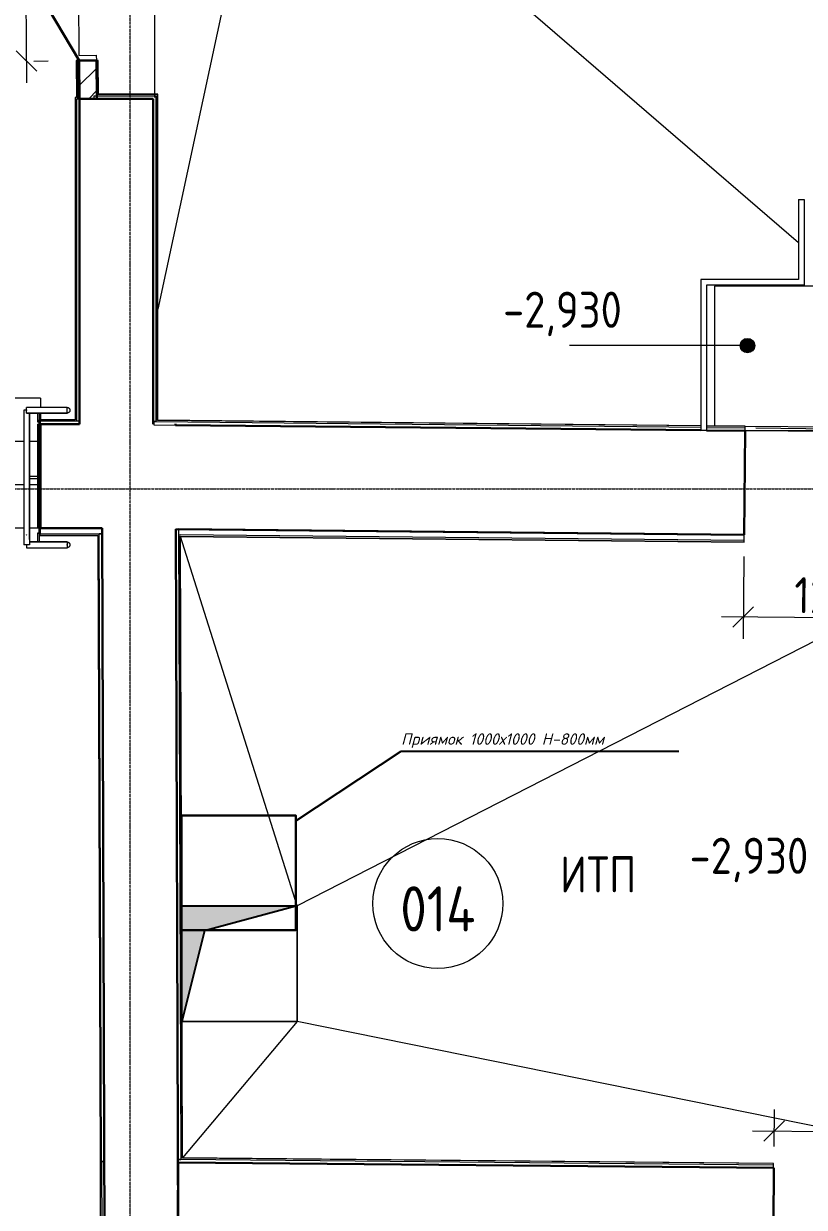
# Model space of a CAD drawing. Header units: millimetres. Extents: x 504091 to 2165846, y 135022 to 442887.
# Drawn here: x 1651934 to 1657337, y 323345 to 331539 of the extents above; entities that cross this region are included whole.
import ezdxf
from ezdxf import colors
from ezdxf.entities.mleader import LeaderData, LeaderLine
from ezdxf.math import Vec2, Vec3

# ---------------------------------------------------------------- set-up
doc = ezdxf.new("R2010")
doc.units = ezdxf.units.MM
doc.linetypes.add('ADSK_Линия сетки', pattern=[25, 20, -2.5, 0, -2.5])
doc.linetypes.add('осеваяX2', pattern=[4, 2.5, -0.5, 0.5, -0.5])
doc.layers.get('Defpoints').update_dxf_attribs({"color": 255})
for name, color, linetype, lineweight in [('Аннотация', 7, 'Continuous', 9), ('Двери', 7, 'Continuous', 20), ('Лестницы', 7, 'Continuous', 18), ('Марки помещений', 7, 'Continuous', 20), ('Ограждение', 7, 'Continuous', 18), ('Оси', 165, 'осеваяX2', 13), ('отметки', 7, 'Continuous', 20), ('Перекрытие', 7, 'Continuous', 18), ('размеры', 7, 'Continuous', 9), ('Стены внутренние', 7, 'Continuous', 18), ('Стены наружные', 7, 'Continuous', 18), ('Стены несущие', 7, 'Continuous', 30), ('Стены отделка', 7, 'Continuous', 30), ('Стены штриховка', 7, 'Continuous', 18)]:
    doc.layers.add(name, color=color, linetype=linetype, lineweight=lineweight)
doc.layers.add('Линии', color=7, linetype='Continuous', lineweight=9, true_color=0x00a600)
doc.layers.add('Штриховка', color=252, linetype='Continuous')
doc.styles.add('GOST Common', font='GOST_Common.ttf', dxfattribs={"width": 0.9, "height": 350})
doc.styles.add('GOST Common_1', font='GOST_Common.ttf', dxfattribs={"width": 0.9, "height": 250})
doc.styles.add('GOST Common_2', font='GOST_Common.ttf', dxfattribs={"width": 0.9, "height": 200})
doc.styles.add('GOST Common_4', font='GOST_Common.ttf', dxfattribs={"width": 0.9, "height": 200})
doc.styles.get("Standard").update_dxf_attribs({"font": 'arial.ttf'})
doc.dimstyles.new('ADSK_Основной_2_5_мм', dxfattribs={"dimscale": 304.8, "dimtxt": 251.428749, "dimasz": 0.463911, "dimexe": 0.492126, "dimexo": 0.492126, "dimgap": 0.098425, "dimtad": 1, "dimdec": 3, "dimrnd": 0.001, "dimdsep": 46, "dimtxsty": 'GOST Common_1', "dimblk1": 'OBLIQUE', "dimblk2": 'OBLIQUE', "dimsah": 1, "dimcen": 0.09, "dimdle": 0.492126, "dimazin": 2, "dimtfac": 1, "dimtdec": 4, "dimtix": 1, "dimtmove": 0, "dimatfit": 3, "dimfxl": 0, "dimtvp": 1, "dimtolj": 1, "dimtzin": 0, "dimlwd": 20, "dimlwe": 20, "dimarcsym": 0})
doc.dimstyles.new('ADSK_Основной_2_5_мм_Округление_до_1_мм', dxfattribs={"dimscale": 304.8, "dimtxt": 251.428749, "dimasz": 0.463911, "dimexe": 0.492126, "dimexo": 0.492126, "dimgap": 0.098425, "dimtad": 1, "dimdec": 0, "dimdsep": 46, "dimtxsty": 'GOST Common_1', "dimblk1": 'OBLIQUE', "dimblk2": 'OBLIQUE', "dimsah": 1, "dimcen": 0.09, "dimdle": 0.492126, "dimazin": 2, "dimtfac": 1, "dimtdec": 4, "dimtix": 1, "dimtmove": 0, "dimatfit": 3, "dimfxl": 0, "dimtvp": 1, "dimtolj": 1, "dimtzin": 0, "dimlwd": 20, "dimlwe": 20, "dimarcsym": 0})
doc.dimstyles.new('ADSK_Основной_2_мм', dxfattribs={"dimscale": 304.8, "dimtxt": 201.142999, "dimasz": 0.463911, "dimexe": 0.492126, "dimexo": 0.492126, "dimgap": 0.098425, "dimtad": 1, "dimrnd": 0.01, "dimdsep": 46, "dimtxsty": 'GOST Common_4', "dimblk1": 'OBLIQUE', "dimblk2": 'OBLIQUE', "dimsah": 1, "dimcen": 0.09, "dimdle": 0.492126, "dimazin": 2, "dimtfac": 1, "dimtdec": 4, "dimtix": 1, "dimtmove": 0, "dimatfit": 3, "dimfxl": 0, "dimtvp": 1, "dimtolj": 1, "dimtzin": 0, "dimlwd": 20, "dimlwe": 20, "dimarcsym": 0})

# ---------------------------------------------------------------- blocks, each defined once
blk = doc.blocks.new('AC_Дверь_Однопольная_Стальная - 1000х2100Н Д35п-металлическая-6961980-План подвала')
at = {"layer": 'Двери', "lineweight": 30}
blk.add_line((-535, 60), (391.6, 595), dxfattribs=at)
blk = doc.blocks.new('Ограждение - Ограждение-3193906-План подвала')
at = {"layer": 'Ограждение'}
for p, q in [((53474.9, 22249.6), (53514.9, 22249.6)), ((53474.9, 22249.6), (53474.9, 21695)), ((53514.9, 22249.6), (53514.9, 21655)), ((52797.8, 21695), (52797.8, 20649.6)), ((53474.9, 21695), (52797.8, 21695)), ((52837.8, 21655), (52837.8, 20649.6)), ((53514.9, 21655), (52837.8, 21655)), ((52837.8, 20649.6), (52797.8, 20649.6))]:
    blk.add_line(p, q, dxfattribs=at)
blk = doc.blocks.new('Тип перил - Перила_Внутренний_-6527315-План подвала')
at = {"layer": 'Ограждение'}
for p, q in [((48111.9, 20790.1), (48111.9, 19896.1)), ((48130.1, 20790.1), (48131.9, 20790.1)), ((48411.9, 20810.1), (48131.9, 20810.1)), ((48131.9, 20792.4), (48131.9, 20787.8)), ((48131.9, 20770.1), (48411.9, 20770.1)), ((48151.9, 19896.1), (48151.9, 20770.1)), ((48411.9, 20787.8), (48411.9, 20792.4)), ((48131.9, 19858.1), (48131.9, 19855.8)), ((48131.9, 19838.1), (48411.9, 19838.1)), ((48411.9, 19878.1), (48151.9, 19878.1)), ((48411.9, 19855.8), (48411.9, 19860.4))]:
    blk.add_line(p, q, dxfattribs=at)
at = {"layer": 'Ограждение', "flags": 128}
blk.add_lwpolyline([(48134, 19926.4), (48131.9, 19926.6), (48129.8, 19926.4)], dxfattribs=at)
blk = doc.blocks.new('Тип перил - D40-V2-План подвала')
at = {"layer": 'Ограждение', "flags": 128}
for points in [[(0, 20), (0.8, 20), (1.6, 19.9), (2.4, 19.9), (3.2, 19.7), (4, 19.6), (4.8, 19.4), (5.5, 19.2), (6.3, 19), (7, 18.7), (7.8, 18.4), (8.5, 18.1), (9.2, 17.7), (9.9, 17.4), (10.6, 16.9), (11.3, 16.5), (11.9, 16), (12.6, 15.6), (13.2, 15), (13.8, 14.5), (14.3, 13.9), (14.9, 13.3), (15.4, 12.7), (15.9, 12.1), (16.4, 11.5), (16.8, 10.8), (17.2, 10.1), (17.6, 9.4), (18, 8.7), (18.3, 8), (18.6, 7.2), (18.9, 6.5), (19.2, 5.7), (19.4, 5), (19.6, 4.2), (19.7, 3.4), (19.8, 2.6), (19.9, 1.8), (20, 1), (20, 0.2), (20, 0)], [(20, 0), (20, -0.8), (19.9, -1.6), (19.9, -2.4), (19.7, -3.2), (19.6, -4), (19.4, -4.8), (19.2, -5.5), (19, -6.3), (18.7, -7), (18.4, -7.8), (18.1, -8.5), (17.7, -9.2), (17.4, -9.9), (16.9, -10.6), (16.5, -11.3), (16, -11.9), (15.6, -12.6), (15, -13.2), (14.5, -13.8), (13.9, -14.3), (13.3, -14.9), (12.7, -15.4), (12.1, -15.9), (11.5, -16.4), (10.8, -16.8), (10.1, -17.2), (9.4, -17.6), (8.7, -18), (8, -18.3), (7.2, -18.6), (6.5, -18.9), (5.7, -19.2), (5, -19.4), (4.2, -19.6), (3.4, -19.7), (2.6, -19.8), (1.8, -19.9), (1, -20), (0.2, -20), (0, -20)]]:
    blk.add_lwpolyline(points, dxfattribs=at)
blk = doc.blocks.new('Тип перил - Перила_Внутренний_-V3-План подвала')
at = {"layer": 'Ограждение'}
for p, q in [((48131.9, 20790.1), (48111.9, 20790.1)), ((48111.9, 20790.1), (48111.9, 19858.1)), ((48131.9, 20770.1), (48131.9, 20810.1)), ((48411.9, 20810.1), (48131.9, 20810.1)), ((48411.9, 20770.1), (48131.9, 20770.1)), ((48151.9, 20770.1), (48151.9, 19858.1)), ((48411.9, 20770.1), (48411.9, 20810.1)), ((48151.9, 19858.1), (48111.9, 19858.1)), ((48131.9, 19858.1), (48131.9, 19838.1)), ((48131.9, 19838.1), (48411.9, 19838.1)), ((48151.9, 19878.1), (48411.9, 19878.1)), ((48411.9, 19878.1), (48411.9, 19838.1))]:
    blk.add_line(p, q, dxfattribs=at)
blk = doc.blocks.new('ADSK_Ограждение_Опоры_Г_образная - D15 высота60 консоль80-V4-План подвала')
at = {"layer": 'Ограждение'}
for p, q in [((-7.5, 66), (-7.5, 20)), ((0, 80), (-3.3, 80)), ((7.5, 80), (0, 80)), ((7.5, 20), (7.5, 80))]:
    blk.add_line(p, q, dxfattribs=at)
blk = doc.blocks.new('ADSK_Ограждение_Опоры_Г_образная - D15 высота60 консоль80-V9-План подвала')
at = {"layer": 'Ограждение'}
for p, q in [((-7.5, 76), (-7.5, 20)), ((7.5, 20), (7.5, 76))]:
    blk.add_line(p, q, dxfattribs=at)
blk = doc.blocks.new('ADSK_Ограждение_Опоры_Г_образная - D15 высота60 консоль80-V10-План подвала')
at = {"layer": 'Ограждение'}
for p, q in [((-7.5, 80), (-7.5, 20)), ((0, 80), (-7.5, 80)), ((3.2, 80), (0, 80)), ((7.5, 20), (7.5, 76))]:
    blk.add_line(p, q, dxfattribs=at)
blk = doc.blocks.new('_Oblique')
at = {"color": 0, "linetype": 'ByBlock', "lineweight": -2}
blk.add_line((-0.5, -0.5), (0.5, 0.5), dxfattribs=at)
blk = doc.blocks.new('*D4354')
at = {"layer": 'Defpoints', "color": 0, "lineweight": 20, "transparency": 16777216}
for p in [(1651843.6, 332349.4), (1651943.5, 332350.4), (1651854.2, 331279.5)]:
    blk.add_point(p, dxfattribs=at)
at = {"layer": 'размеры', "color": 0, "lineweight": 20, "transparency": 16777216}
for p, q in [((1651955.6, 331130.5), (1651942, 332500.4)), ((1651993.5, 332350.9), (1652093.5, 332351.9)), ((1652004.2, 331280.9), (1652104.1, 331281.9))]:
    blk.add_line(p, q, dxfattribs=at)
at = {"layer": 'размеры', "color": 0, "lineweight": 20, "transparency": 16777216, "xscale": 141.4, "yscale": 141.4, "zscale": 141.4}
for p, rotation in [((1651943.5, 332350.4), 90.56892772826068), ((1651954.2, 331280.4), 270.5689277282607)]:
    blk.add_blockref('_Oblique', p, dxfattribs=dict(at, rotation=rotation))
at = {"layer": 'размеры', "color": 0, "lineweight": 20, "transparency": 16777216, "insert": (1652078.8, 331816.7), "char_height": 200, "width": 560.473, "attachment_point": 5, "rotation": 270.56893, "style": 'GOST Common_4'}
blk.add_mtext('\\A1;1070', dxfattribs=at)
blk = doc.blocks.new('*D4368')
at = {"layer": 'Defpoints', "color": 0, "lineweight": 20, "transparency": 16777216}
for p in [(1656920, 328001.3), (1658179.9, 327988.6), (1656914.3, 327431.8)]:
    blk.add_point(p, dxfattribs=at)
at = {"layer": 'размеры', "color": 0, "lineweight": 20, "transparency": 16777216}
for p, q in [((1656918.5, 327851.4), (1656912.7, 327281.8)), ((1658178.4, 327838.6), (1658172.7, 327269.1)), ((1658324.2, 327417.6), (1656764.3, 327433.3))]:
    blk.add_line(p, q, dxfattribs=at)
at = {"layer": 'размеры', "color": 0, "lineweight": 20, "transparency": 16777216, "xscale": 141.4, "yscale": 141.4, "zscale": 141.4}
for p, rotation in [((1656914.3, 327431.8), 179.4218571244498), ((1658174.2, 327419.1), 359.4218571244497)]:
    blk.add_blockref('_Oblique', p, dxfattribs=dict(at, rotation=rotation))
at = {"layer": 'размеры', "color": 0, "lineweight": 20, "transparency": 16777216, "insert": (1657545.8, 327580.5), "char_height": 250, "width": 700.591, "attachment_point": 5, "rotation": 359.42186, "style": 'GOST Common_1'}
blk.add_mtext('\\A1;1260', dxfattribs=at)
blk = doc.blocks.new('*D4369')
at = {"layer": 'Defpoints', "color": 0, "lineweight": 20, "transparency": 16777216}
for p in [(1658274.5, 323862.4), (1657126.1, 323617.7), (1658272.1, 323606.9)]:
    blk.add_point(p, dxfattribs=at)
at = {"layer": 'размеры', "color": 0, "lineweight": 20, "transparency": 16777216}
for p, q in [((1657127.6, 323767.6), (1657130, 324023.2)), ((1658273.6, 323756.8), (1658276, 324012.4)), ((1656978.6, 323874.6), (1658424.5, 323861))]:
    blk.add_line(p, q, dxfattribs=at)
at = {"layer": 'размеры', "color": 0, "lineweight": 20, "transparency": 16777216, "xscale": 141.4, "yscale": 141.4, "zscale": 141.4}
for p, rotation in [((1657128.6, 323873.2), 179.4599372428401), ((1658274.5, 323862.4), 359.45993724284)]:
    blk.add_blockref('_Oblique', p, dxfattribs=dict(at, rotation=rotation))
at = {"layer": 'размеры', "color": 0, "lineweight": 20, "transparency": 16777216, "insert": (1657703, 324022.8), "char_height": 250, "width": 669.908, "attachment_point": 5, "rotation": 359.45994, "style": 'GOST Common_1'}
blk.add_mtext('\\A1;1146', dxfattribs=at)
blk = doc.blocks.new('оси')
at = {"layer": 'Оси', "linetype": 'ADSK_Линия сетки'}
for p, q in [((55350, -2196.5), (55350, 46378)), ((-3614.3, 22400), (62615.4, 22400))]:
    blk.add_line(p, q, dxfattribs=at)

msp = doc.modelspace()

# ---------------------------------------------------------------- hatches: boundary and pattern name
at = {"layer": 'отметки'}
h = msp.add_hatch(color=256, dxfattribs=at)
edge = h.paths.add_edge_path()
edge.add_arc((1656943.1586, 329310.4496), 50, 0, 360)
at = {"layer": 'Стены внутренние', "lineweight": 9}
h = msp.add_hatch(dxfattribs=at)
h.set_pattern_fill('FP_2', color=256, style=0, pattern_type=2)
h.set_pattern_definition([(45, (1603821.75, 308073.24), (-235.7317, 235.7317), []), (45, (1603978.9, 308073.24), (-235.7317, 235.7317), [])])
h.paths.add_polyline_path([(1652319.3388, 331019.0604), (1652419.3388, 331020.0534), (1652419.3388, 331039.0604), (1652439.1461, 331039.0604), (1652436.354, 331285.2354), (1652316.7074, 331284.0473)])
h.paths.add_polyline_path([(1652306.0829, 332353.9945), (1652426.077, 332355.1861), (1652404.0324, 334575.1877), (1652284.0265, 334575.1877), (1652293.6553, 333605.5112)])
at = {"layer": 'Штриховка'}
h = msp.add_hatch(color=256, dxfattribs=at)
h.dxf.hatch_style = 1
h.paths.add_polyline_path([(1653027.4879, 324632.5275), (1653027.4879, 325432.5275), (1653827.4879, 325432.5275), (1653185.4835, 325260.5029)])

# ---------------------------------------------------------------- linework, layer by layer
at = {"color": 1, "lineweight": 30}
msp.add_lwpolyline([(1653025.2114, 326057.5765), (1653817.984, 326057.5765), (1653817.984, 325264.8038), (1653025.2114, 325264.8038)], close=True, dxfattribs=at)
at = {"layer": 'Лестницы'}
for p, q in [((1652049.9384, 328947.333), (1650309.9384, 328947.333)), ((1652049.9384, 328947.333), (1650309.9384, 328947.333)), ((1652049.9384, 328947.333), (1652049.9384, 328883.333)), ((1652049.9384, 328843.333), (1652049.9384, 328797.333)), ((1651933.6511, 328647.333), (1650424.7523, 328647.333)), ((1651933.6511, 328647.333), (1650424.7523, 328647.333)), ((1652029.6511, 328647.333), (1651973.6511, 328647.333)), ((1652029.6511, 328647.333), (1651973.6511, 328647.333)), ((1651933.6511, 328347.333), (1650424.7523, 328347.333)), ((1651933.6511, 328347.333), (1650424.7523, 328347.333)), ((1652029.6511, 328347.333), (1651973.6511, 328347.333)), ((1652029.6511, 328347.333), (1651973.6511, 328347.333)), ((1651933.6511, 328047.333), (1650424.7523, 328047.333)), ((1652029.6511, 328047.333), (1651973.6511, 328047.333))]:
    msp.add_line(p, q, dxfattribs=at)
at = {"layer": 'Линии', "color": 7}
for p, q in [((1652838.0464, 333228.6319), (1652838.0464, 331028.6319)), ((1653027.4879, 325432.5275), (1653827.4879, 325432.5275)), ((1653827.4879, 325432.5275), (1653827.4879, 324632.5275)), ((1653827.4879, 324632.5275), (1653027.4879, 324632.5275))]:
    msp.add_line(p, q, dxfattribs=at)
msp.add_circle((1654800.1381, 325448.2529), 450, dxfattribs=at)
at = {"layer": 'отметки', "lineweight": 20}
msp.add_line((1656943.1586, 329310.4496), (1655711.9796, 329310.4496), dxfattribs=at)
at = {"layer": 'отметки'}
msp.add_circle((1656943.1586, 329310.4496), 50, dxfattribs=at)
at = {"layer": 'Перекрытие'}
for p, q in [((1653638.0464, 333178.6319), (1652861.3388, 329563.9186)), ((1657296.6533, 330021.2637), (1653638.0464, 333178.6319)), ((1652306.4304, 332318.9963), (1652316.3599, 331319.0456)), ((1652316.3599, 331319.0456), (1652436.354, 331320.2371)), ((1652436.354, 331320.2371), (1652436.7015, 331285.2388)), ((1657484.5413, 329722.8293), (1656715.5283, 329722.8293)), ((1656715.5283, 329722.8293), (1656715.5283, 328755.4508)), ((1656926.4201, 328722.8293), (1658180.6178, 328722.8293)), ((1651933.6511, 328047.333), (1650424.7523, 328047.333)), ((1652029.6511, 328047.333), (1651973.6511, 328047.333)), ((1653006.0431, 328040.6721), (1652985.9851, 328040.8726)), ((1653827.4879, 325432.5275), (1653018.1777, 327988.7193)), ((1658709.8499, 327931.2855), (1653827.4879, 325432.5275)), ((1653827.4879, 325432.5275), (1653027.4879, 325432.5275)), ((1653827.4879, 324632.5275), (1653827.4879, 325432.5275)), ((1653027.4879, 324632.5275), (1653827.4879, 324632.5275)), ((1653827.4879, 324632.5275), (1653033.8411, 323688.2292)), ((1658744.7821, 323634.397), (1653827.4879, 324632.5275)), ((1653001.9563, 323656.5283), (1653003.111, 323656.5174))]:
    msp.add_line(p, q, dxfattribs=at)
at = {"layer": 'Стены внутренние'}
for p, q in [((1658180.4749, 328708.6667), (1656927.2664, 328721.3126)), ((1657001.3896, 328740.5657), (1658001.3387, 328730.4753))]:
    msp.add_line(p, q, dxfattribs=at)
at = {"layer": 'Стены наружные'}
msp.add_line((1656926.7278, 328753.3197), (1658180.7978, 328740.665), dxfattribs=at)
at = {"layer": 'Стены несущие'}
for p, q in [((1652436.7015, 331285.2388), (1652316.7074, 331284.0473)), ((1652316.7074, 331284.0473), (1652319.3388, 331019.0604)), ((1652436.7015, 331285.2388), (1652439.3328, 331020.2519)), ((1652319.3388, 331019.0604), (1652439.3328, 331020.2519)), ((1652829.3388, 331019.0604), (1652319.3388, 331019.0604)), ((1652319.3388, 331019.0604), (1652319.3388, 328767.333)), ((1652829.3388, 328767.333), (1652829.3388, 331019.0604)), ((1652319.3388, 328767.333), (1652049.6511, 328767.333)), ((1652049.6511, 328767.333), (1652049.6511, 328047.333)), ((1652983.3642, 328761.1099), (1652983.3351, 328769.1103)), ((1656619.5583, 328724.4176), (1652983.3642, 328761.1099)), ((1656927.2664, 328721.3126), (1656659.5583, 328724.014)), ((1656920.0014, 328001.3493), (1656927.2664, 328721.3126)), ((1652049.6511, 328047.333), (1652475.9606, 328047.333)), ((1652475.9606, 328047.333), (1652494.0028, 323093.7226)), ((1652985.9869, 328041.0468), (1656920.0014, 328001.3493)), ((1653003.9994, 323095.5801), (1652985.9869, 328041.0468)), ((1656920.0014, 328001.3493), (1653005.9907, 328040.8449)), ((1653003.111, 323656.5174), (1652999.5292, 323276.5343)), ((1657126.1468, 323617.6531), (1653003.111, 323656.5174)), ((1657122.5651, 323237.67), (1657126.1468, 323617.6531))]:
    msp.add_line(p, q, dxfattribs=at)
at = {"layer": 'Стены отделка', "lineweight": 9}
for p, q in [((1652306.7079, 331283.948), (1652296.7084, 331283.8487)), ((1652296.7084, 331283.8487), (1652299.2385, 331029.0604)), ((1652309.3383, 331019.0604), (1652306.7079, 331283.948)), ((1652448.7009, 331285.358), (1652436.7015, 331285.2388)), ((1652451.0275, 331051.0604), (1652448.7009, 331285.358)), ((1652419.3388, 331039.0604), (1652419.3388, 331019.0604)), ((1652419.3388, 331039.0604), (1652849.3388, 331039.0604)), ((1652859.3388, 331051.0604), (1652451.0275, 331051.0604)), ((1652849.3388, 331039.0604), (1652849.3388, 328782.4633)), ((1652861.3388, 328794.3429), (1652861.3388, 331049.0604)), ((1652289.3388, 331029.0604), (1652289.3388, 328797.333)), ((1652299.2385, 331029.0604), (1652289.3388, 331029.0604)), ((1652299.3388, 331019.0604), (1652299.3388, 328787.333)), ((1652299.3388, 331019.0604), (1652319.3388, 331019.0604)), ((1652029.6511, 328767.333), (1652049.6511, 328767.333)), ((1652029.6511, 328767.333), (1652029.6511, 328047.333)), ((1652039.6511, 328797.333), (1652039.6511, 328007.333)), ((1652289.3388, 328797.333), (1652039.6511, 328797.333)), ((1652319.3388, 328787.333), (1652039.6511, 328787.333)), ((1652829.3388, 328787.333), (1652849.3388, 328787.333)), ((1652834.6271, 328782.6118), (1652834.4252, 328762.6128)), ((1652834.4252, 328762.6128), (1652983.3642, 328761.1099)), ((1652849.3388, 328782.4633), (1652834.6271, 328782.6118)), ((1656619.5583, 328756.4193), (1652861.3388, 328794.3429)), ((1656926.7278, 328753.3197), (1656659.5583, 328756.0156)), ((1656926.6067, 328741.3203), (1656926.7278, 328753.3197)), ((1656926.4049, 328721.3213), (1656926.6067, 328741.3203)), ((1652049.6511, 328047.333), (1652029.6511, 328047.333)), ((1652039.6511, 328007.333), (1652475.9606, 328007.333)), ((1652044.6511, 328007.333), (1652044.6511, 327997.333)), ((1652471.9285, 323663.1879), (1652455.9605, 328007.333)), ((1652475.9606, 328007.333), (1652455.9607, 328007.2595)), ((1652475.9606, 328007.333), (1652475.9606, 328047.333)), ((1652491.9284, 323663.2614), (1652475.9606, 328007.333)), ((1653005.9885, 328040.6266), (1652985.9887, 328040.5538)), ((1653005.9907, 328040.8449), (1653005.5871, 328000.8469)), ((1653005.9885, 328040.6266), (1653021.8843, 323676.3414)), ((1652044.6511, 327997.333), (1652445.9972, 327997.333)), ((1652445.9972, 327997.333), (1652461.9286, 323663.1519)), ((1653005.5871, 328000.8469), (1653016.1339, 328000.7405)), ((1653033.8411, 323688.2292), (1653018.1777, 327988.7193)), ((1653018.1777, 327988.7193), (1656919.4767, 327949.3519)), ((1656919.4767, 327949.3519), (1656920.0014, 328001.3493)), ((1652461.9286, 323663.1521), (1652464.003, 323093.6133)), ((1652471.9285, 323663.1879), (1652491.9284, 323663.2614)), ((1652491.9284, 323663.2614), (1652471.9285, 323663.1885)), ((1653001.8835, 323676.5112), (1653021.8834, 323676.584)), ((1653003.2995, 323676.5166), (1653003.111, 323656.5174)), ((1653021.8843, 323676.3414), (1653003.2995, 323676.5166)), ((1657124.3097, 323649.6718), (1653033.8411, 323688.2292)), ((1653003.111, 323656.5174), (1657124.0081, 323617.6732)), ((1657124.0081, 323617.6732), (1657124.3097, 323649.6718))]:
    msp.add_line(p, q, dxfattribs=at)
at = {"layer": 'Стены штриховка'}
for p, q in [((1652449.0473, 331049.0604), (1652446.701, 331285.3381)), ((1652861.3388, 331049.0604), (1652449.0473, 331049.0604)), ((1652859.3388, 328792.3629), (1652859.3388, 331051.0604)), ((1652861.3388, 331051.0604), (1652859.3388, 331051.0604)), ((1652861.3388, 331049.0604), (1652861.3388, 331051.0604)), ((1652049.6511, 328007.333), (1652049.6511, 328787.333)), ((1656619.5583, 328744.4187), (1652849.3388, 328782.4633)), ((1656619.5583, 328754.4192), (1652859.3388, 328792.3629)), ((1656926.7076, 328751.3198), (1656659.5583, 328754.0155)), ((1656659.5583, 328744.015), (1656926.6067, 328741.3203)), ((1656919.5978, 327961.3513), (1653016.1339, 328000.7405)), ((1653031.8483, 323686.2479), (1653016.1703, 327990.7396)), ((1653016.1703, 327990.7396), (1656919.4969, 327951.3518)), ((1652471.9285, 323663.1885), (1652474.0029, 323093.6497)), ((1657124.1966, 323637.6723), (1653021.8843, 323676.3414)), ((1657124.2909, 323647.6719), (1653031.8483, 323686.2479))]:
    msp.add_line(p, q, dxfattribs=at)
at = {"layer": 'Штриховка'}
msp.add_lwpolyline([(1653027.4879, 324632.5275), (1653027.4879, 325432.5275), (1653827.4879, 325432.5275), (1653185.4835, 325260.5029)], close=True, dxfattribs=at)

# ---------------------------------------------------------------- block references
at = {"layer": 'Двери', "color": 8, "true_color": 0x7f7f7f, "rotation": 90.56892772232256}
msp.add_blockref('AC_Дверь_Однопольная_Стальная - 1000х2100Н Д35п-металлическая-6961980-План подвала', (1652371.3922, 331819.6167), dxfattribs=at)
at = {"layer": 'Ограждение'}
for name, p in [('Ограждение - Ограждение-3193906-План подвала', (1603821.7544, 308073.2371)), ('Тип перил - Перила_Внутренний_-6527315-План подвала', (1603821.7544, 308073.2371)), ('Тип перил - Перила_Внутренний_-V3-План подвала', (1603821.7544, 308073.2371)), ('Тип перил - D40-V2-План подвала', (1652233.6511, 328863.333)), ('ADSK_Ограждение_Опоры_Г_образная - D15 высота60 консоль80-V10-План подвала', (1652036.4284, 327931.333)), ('Тип перил - D40-V2-План подвала', (1652233.6511, 327931.333))]:
    msp.add_blockref(name, p, dxfattribs=at)
for name, p, rotation in [('ADSK_Ограждение_Опоры_Г_образная - D15 высота60 консоль80-V4-План подвала', (1652036.4284, 328863.333), 180), ('ADSK_Ограждение_Опоры_Г_образная - D15 высота60 консоль80-V9-План подвала', (1651953.6511, 328397.333), 270)]:
    msp.add_blockref(name, p, dxfattribs=dict(at, rotation=rotation))
at = {"layer": 'Штриховка'}
msp.add_blockref('оси', (1597321.3197, 305918.2371), dxfattribs=at)

# ---------------------------------------------------------------- texts
at = {"layer": 'Аннотация', "lineweight": 9, "insert": (1654800.1381, 325411.3048), "char_height": 312.5, "width": 520.211119, "attachment_point": 5, "line_spacing_factor": 1.022766, "style": 'GOST Common'}
msp.add_mtext('014', dxfattribs=at)
at = {"layer": 'Марки помещений', "lineweight": 9, "insert": (1655910.0457, 325650.451), "char_height": 250, "width": 541.8, "attachment_point": 5, "line_spacing_factor": 1.022766, "style": 'GOST Common_2'}
msp.add_mtext('\\pt450,900,1350,1800,2250,2700,3150,3600,4050,4500,4950,5400,5850,6300,6750,7200,7650,8100,8550,9000,9450,9900,10350,10800,11250,11700,12150,12600,13050,13500,13950,14400;ИТП', dxfattribs=at)
at = {"layer": 'отметки', "lineweight": 20, "char_height": 250, "width": 1028.822569, "attachment_point": 1, "line_spacing_factor": 1.022761, "style": 'GOST Common_1'}
for insert in [(1655251.6504, 329684.1317), (1656542.5097, 325904.009)]:
    msp.add_mtext('-2,930', dxfattribs=dict(at, insert=insert))

# ---------------------------------------------------------------- dimensions: what is measured, and where the dimension line sits
at = {"layer": 'размеры', "lineweight": 20}
for base, p1, p2, angle, dimstyle, override, picture, middle in [((1651943.5322, 332350.3944), (1651854.1768, 331279.4544), (1651843.5523, 332349.4016), 270.56892773, 'ADSK_Основной_2_мм', {"dimpost": '<>', "dimfxl": 1070}, '*D4354', (1652078.8381, 331816.7116)), ((1656914.2544, 327431.8285), (1658179.9372, 327988.6354), (1656920.0014, 328001.3493), 359.42185712, 'ADSK_Основной_2_5_мм', {"dimpost": '<>', "dimfxl": 1260}, '*D4368', (1657545.7864, 327580.4637)), ((1658274.547, 323862.4034), (1657126.1468, 323617.6531), (1658272.1381, 323606.8508), 359.45993724, 'ADSK_Основной_2_5_мм_Округление_до_1_мм', {"dimpost": '<>', "dimfxl": 1146.042152}, '*D4369', (1657703.0123, 324022.7977))]:
    dim = msp.add_linear_dim(base=base, p1=p1, p2=p2, angle=angle, dimstyle=dimstyle, override=override, dxfattribs=at)
    dim.commit()
    dim.dimension.update_dxf_attribs({"geometry": picture, "text_midpoint": middle})

# ---------------------------------------------------------------- leaders
ml = msp.add_multileader_mtext('Standard')
ml.set_content('{\\fISOCPEUR|b0|i1|c204|p34;\\H0.79167x;Приямок 1000х1000 Н-800мм}', color=256)
ml.set_leader_properties()
ml.build(insert=Vec2(0, 0))
ml.multileader.update_dxf_attribs({"text_left_attachment_type": 6, "text_right_attachment_type": 6, "dogleg_length": 0.36, "arrow_head_size": 0.18})
ctx = ml.context
ctx.base_point, ctx.char_height, ctx.arrow_head_size, ctx.landing_gap_size, ctx.plane_origin = Vec3(1654545.8411, 326502.8916, -0.0887), 100, 0.18, 0.09, Vec3(1656777.9076, 326032.2333, -0.0887)
ctx.left_attachment, ctx.right_attachment = 6, 6
notes = []
notes.append((ctx, [(1, (1, 1, 0), (1654545.4811, 326502.8916, -0.0887), (1, 0), 0.36, [(0, [(1653817.984, 326020.0163, -0.0887)], 0, [])])]))
ctx.mtext.insert, ctx.mtext.width, ctx.mtext.defined_height, ctx.mtext.flow_direction = Vec3(1654545.9311, 326626.6417, -0.0887), 2148.801794, 733.1428, 5
for ctx, leaders in notes:
    for number, flags, end, landing, length, lines in leaders:
        leader = LeaderData()
        leader.index, (leader.has_last_leader_line, leader.has_dogleg_vector, leader.attachment_direction) = number, flags
        leader.last_leader_point, leader.dogleg_vector, leader.dogleg_length = Vec3(end), Vec3(landing), length
        for number, points, colour, breaks in lines:
            line = LeaderLine()
            line.index, line.vertices, line.color, line.breaks = number, Vec3.list(points), colors.encode_raw_color(colour), breaks
            leader.lines.append(line)
        ctx.leaders.append(leader)

doc.saveas('drawing.dxf')
